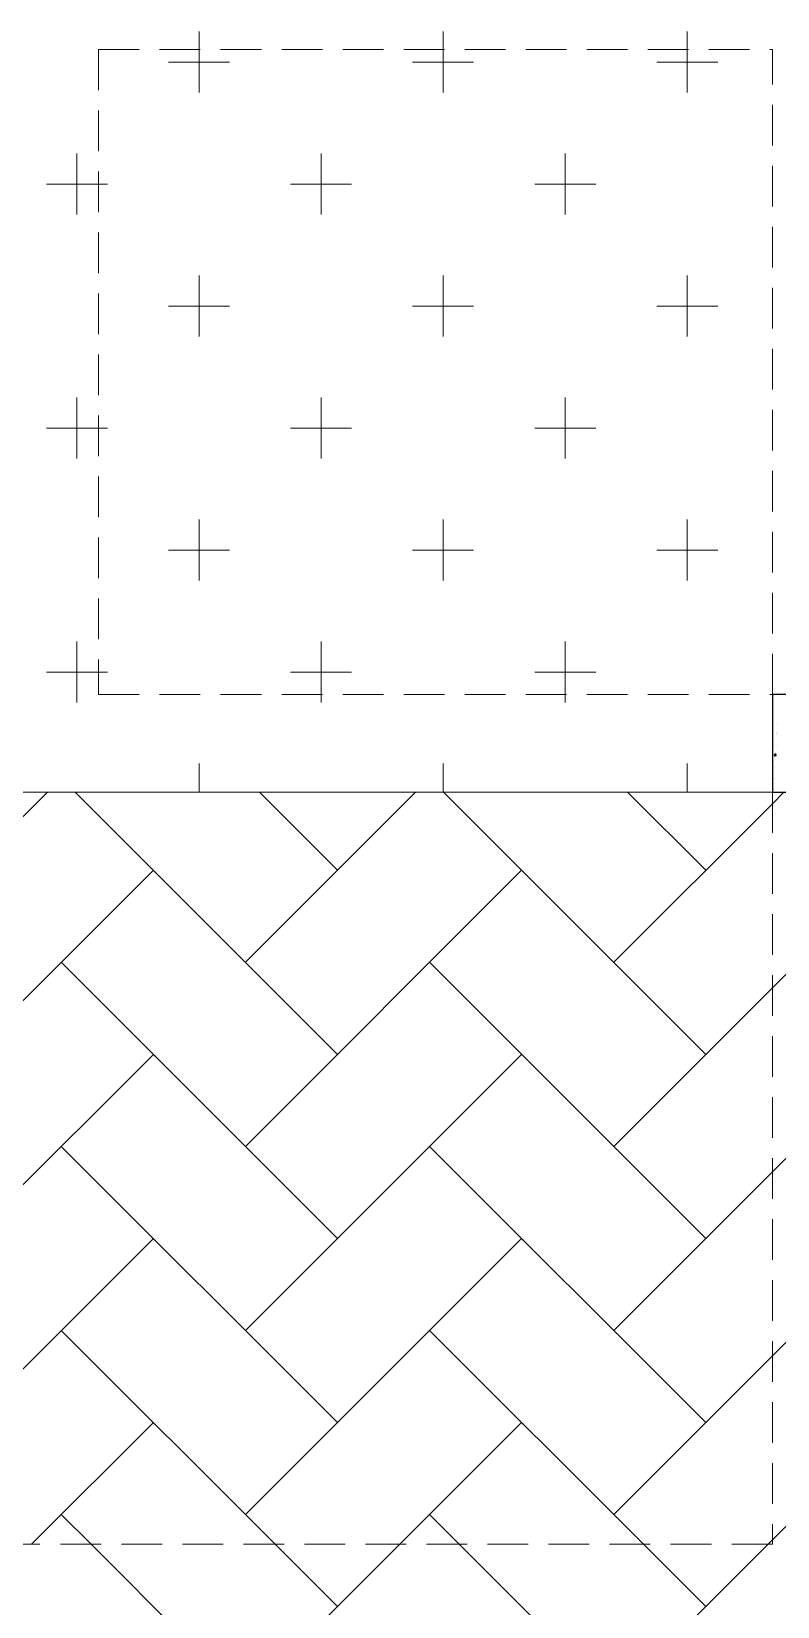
# Model space of a CAD drawing. Header units: millimetres. Extents: x 331487 to 517269, y 198509 to 399936.
# Drawn here: x 393614 to 395906, y 365346 to 370187 of the extents above; entities that cross this region are included whole.
import ezdxf

# ---------------------------------------------------------------- set-up
doc = ezdxf.new("R2010")
doc.units = ezdxf.units.MM
doc.header["$MEASUREMENT"] = 0
doc.linetypes.add('DASHED2', pattern=[0.375, 0.25, -0.125])
doc.layers.add('BEAM', color=1, linetype='Continuous', lineweight=5)
doc.layers.add('COLUMN', color=6, linetype='Continuous')

msp = doc.modelspace()

# ---------------------------------------------------------------- linework, layer by layer
at = {"layer": 'BEAM', "color": 253, "linetype": 'Continuous', "ltscale": 750}
for p, q in [((394128.6, 370131.5), (394128.6, 370187)), ((394878.6, 370131.5), (394878.6, 370187)), ((395628.6, 370131.5), (395628.6, 370187)), ((394128.6, 369999.5), (394128.6, 370131.5)), ((394878.6, 369999.5), (394878.6, 370131.5)), ((395628.6, 369999.5), (395628.6, 370131.5)), ((394034.8, 370093.2), (394222.3, 370093.2)), ((394784.8, 370093.2), (394972.3, 370093.2)), ((395534.8, 370093.2), (395722.3, 370093.2)), ((393753.6, 369624.5), (393753.6, 369812)), ((394503.6, 369624.5), (394503.6, 369812)), ((395253.6, 369624.5), (395253.6, 369812)), ((393659.8, 369718.2), (393820.1, 369718.2)), ((393820.1, 369718.2), (393847.3, 369718.2)), ((394409.8, 369718.2), (394597.3, 369718.2)), ((395159.8, 369718.2), (395347.3, 369718.2)), ((394128.6, 369249.5), (394128.6, 369437)), ((394878.6, 369249.5), (394878.6, 369437)), ((395628.6, 369249.5), (395628.6, 369437)), ((394034.8, 369343.2), (394222.3, 369343.2)), ((394784.8, 369343.2), (394972.3, 369343.2)), ((395534.8, 369343.2), (395722.3, 369343.2)), ((393753.6, 368874.5), (393753.6, 369062)), ((394503.6, 368874.5), (394503.6, 369062)), ((395253.6, 368874.5), (395253.6, 369062)), ((393659.8, 368968.2), (393820.1, 368968.2)), ((393820.1, 368968.2), (393847.3, 368968.2)), ((394409.8, 368968.2), (394597.3, 368968.2)), ((395159.8, 368968.2), (395347.3, 368968.2)), ((394128.6, 368499.5), (394128.6, 368687)), ((394878.6, 368499.5), (394878.6, 368687)), ((395628.6, 368499.5), (395628.6, 368687)), ((394034.8, 368593.2), (394222.3, 368593.2)), ((394784.8, 368593.2), (394972.3, 368593.2)), ((395534.8, 368593.2), (395722.3, 368593.2)), ((393753.6, 368124.5), (393753.6, 368312)), ((394503.6, 368149), (394503.6, 368312)), ((395253.6, 368149), (395253.6, 368312)), ((393659.8, 368218.2), (393820.1, 368218.2)), ((393820.1, 368218.2), (393847.3, 368218.2)), ((394409.8, 368218.2), (394597.3, 368218.2)), ((395159.8, 368218.2), (395347.3, 368218.2)), ((394503.6, 368124.5), (394503.6, 368149)), ((395253.6, 368124.5), (395253.6, 368149)), ((394128.6, 367849), (394128.6, 367937)), ((394878.6, 367849), (394878.6, 367937)), ((395628.6, 367849), (395628.6, 367937)), ((393139.8, 367326.1), (393662.7, 367849)), ((394554, 367043.3), (393748.3, 367849)), ((394271.2, 367326.1), (394794.1, 367849)), ((394554, 367609), (394314, 367849)), ((395685.4, 367043.3), (394879.7, 367849)), ((395402.6, 367326.1), (395890.1, 367813.7)), ((395685.4, 367609), (395445.3, 367849)), ((395890.1, 367813.7), (395925.5, 367849)), ((393139.8, 366760.4), (393988.4, 367609)), ((394271.2, 366760.4), (395119.7, 367609)), ((395890.1, 367248), (396190.1, 367548)), ((394554, 366477.6), (393705.5, 367326.1)), ((395685.4, 366477.6), (394836.9, 367326.1)), ((395402.6, 366760.4), (395890.1, 367248)), ((393139.8, 366194.7), (393988.4, 367043.3)), ((394271.2, 366194.7), (395119.7, 367043.3)), ((395890.1, 366682.3), (396190.1, 366982.3)), ((394554, 365911.9), (393705.5, 366760.4)), ((395685.4, 365911.9), (394836.9, 366760.4)), ((395402.6, 366194.7), (395890.1, 366682.3)), ((393139.8, 365629.1), (393988.4, 366477.6)), ((394271.2, 365629.1), (395119.7, 366477.6)), ((395890.1, 366116.6), (396190.1, 366416.6)), ((394362.6, 365537.6), (393705.5, 366194.7)), ((395494, 365537.6), (394836.9, 366194.7)), ((395402.6, 365629.1), (395890.1, 366116.6)), ((393614.1, 365537.6), (393988.4, 365911.9)), ((394745.4, 365537.6), (395119.7, 365911.9)), ((395890.1, 365550.9), (396190.1, 365850.9)), ((393797, 365537.6), (393705.5, 365629.1)), ((394928.3, 365537.6), (394836.9, 365629.1)), ((394097, 365237.6), (393797, 365537.6)), ((394554, 365346.2), (394362.6, 365537.6)), ((394445.4, 365237.6), (394745.4, 365537.6)), ((395228.3, 365237.6), (394928.3, 365537.6)), ((395685.4, 365346.2), (395494, 365537.6)), ((395576.8, 365237.6), (395876.8, 365537.6)), ((395876.8, 365537.6), (395890.1, 365550.9))]:
    msp.add_line(p, q, dxfattribs=at)
at = {"layer": 'BEAM', "linetype": 'DASHED2', "ltscale": 500}
for p, q in [((393820.1, 370131.5), (393820.1, 368149)), ((393820.1, 370131.5), (395890.1, 370131.5)), ((395890.1, 368149), (395890.1, 370131.5)), ((393820.1, 368149), (395890.1, 368149)), ((395890.1, 367849), (395890.1, 365537.6)), ((395890.1, 365537.6), (387965.1, 365537.6))]:
    msp.add_line(p, q, dxfattribs=at)
at = {"layer": 'BEAM', "ltscale": 250}
msp.add_line((392069.6, 367849), (395890.1, 367849), dxfattribs=at)
at = {"layer": 'COLUMN'}
for p, q in [((399165.1, 368149), (395890.1, 368149)), ((395890.1, 368149), (395890.1, 367849)), ((395890.1, 367849), (399165.1, 367849))]:
    msp.add_line(p, q, dxfattribs=at)
at = {"layer": 'COLUMN', "color": 2, "linetype": 'Continuous'}
for p, q in [((395890.5, 368136.3), (395890.5, 368136.3)), ((395892.3, 368100.5), (395892.3, 368100.5)), ((395905.5, 368124.9), (395905.5, 368124.9)), ((395892.1, 368071.8), (395892.1, 368071.8)), ((395903.1, 368058.3), (395903.1, 368058.3)), ((395904.3, 368091.6), (395904.3, 368091.6)), ((395901.9, 368025.1), (395901.9, 368025.1)), ((395902.8, 368029.9), (395902.8, 368029.9)), ((395904.5, 368032.1), (395904.5, 368032.1)), ((395896, 367962.1), (395900.8, 367967.8)), ((395896, 367962.1), (395902, 367961.6)), ((395899.5, 367958.5), (395899.5, 367958.5)), ((395900.7, 367991.8), (395900.7, 367991.8)), ((395902, 367961.6), (395900.8, 367967.8)), ((395901.5, 367993.8), (395901.5, 367993.8)), ((395898.2, 367925.2), (395898.2, 367925.2)), ((395895.8, 367858.6), (395895.8, 367858.6)), ((395897, 367891.9), (395897, 367891.9)), ((395899.1, 367876.8), (395899.1, 367876.8)), ((395897.3, 367849.3), (395897.3, 367849.3))]:
    msp.add_line(p, q, dxfattribs=at)

doc.saveas('drawing.dxf')
